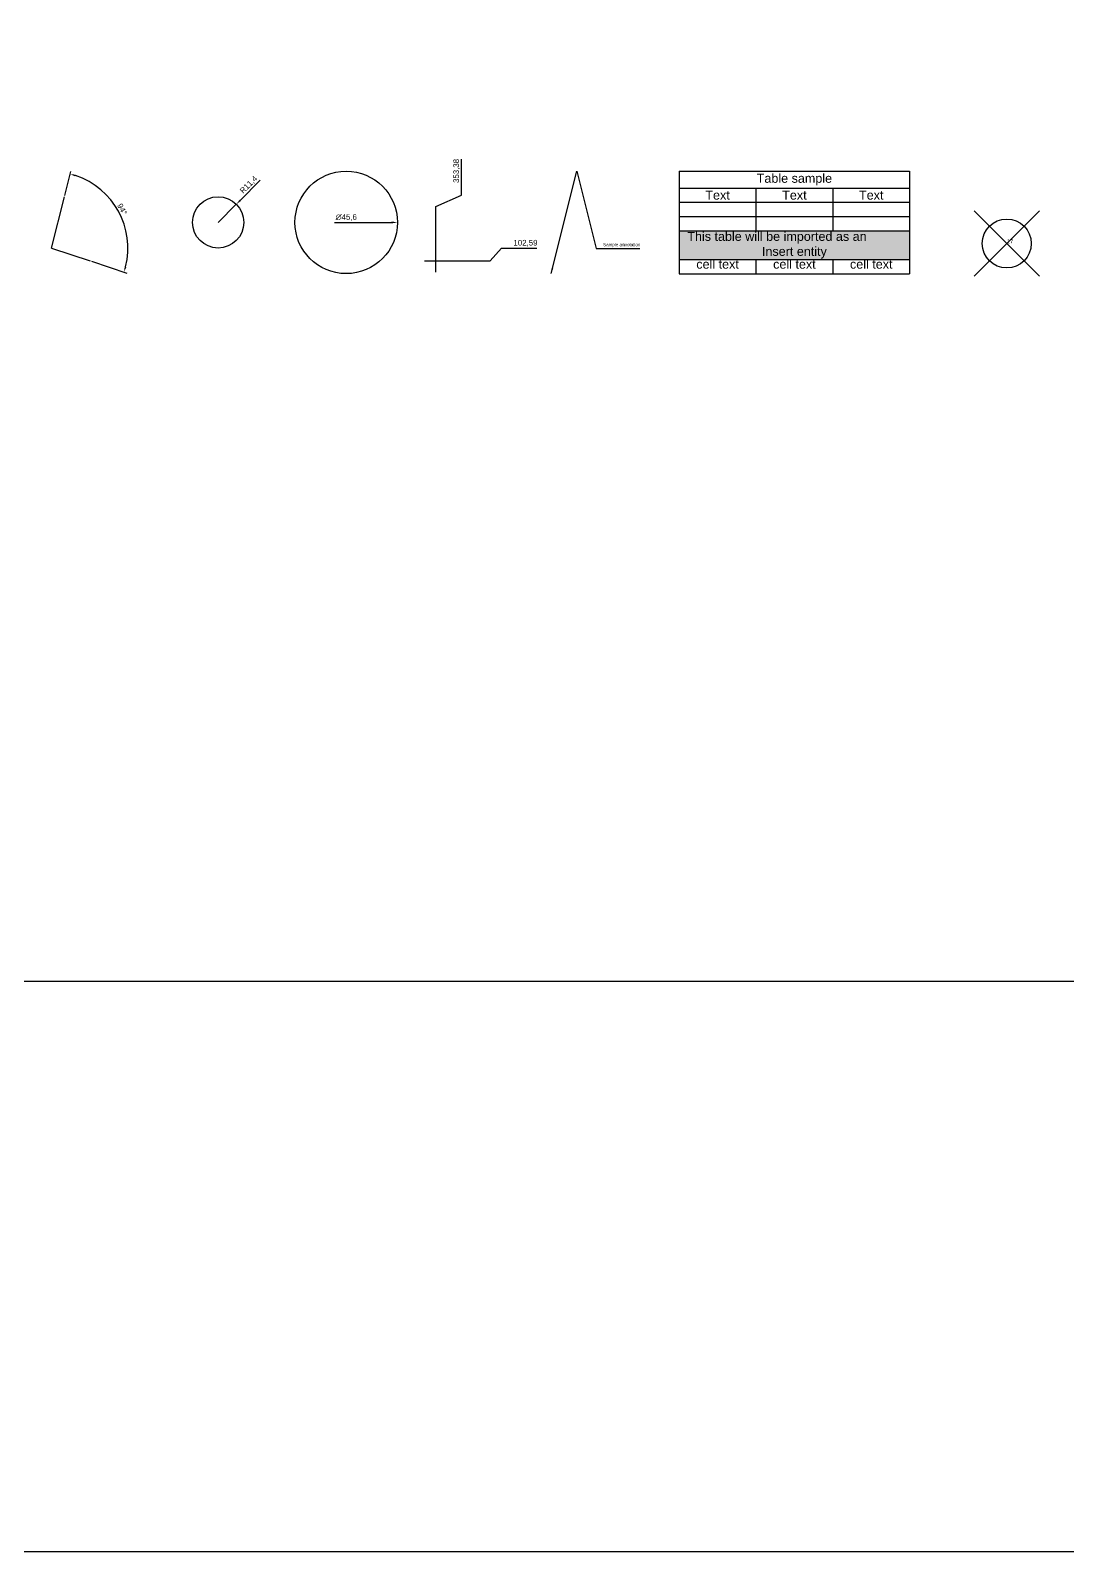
# Model space of a CAD drawing. Extents: x 0 to 1852, y -566 to 111.
# Drawn here: x 486 to 948, y -566 to 111 of the extents above; entities that cross this region are included whole.
import ezdxf

# ---------------------------------------------------------------- set-up
doc = ezdxf.new("R2010")
doc.units = 0
doc.header["$MEASUREMENT"] = 0
doc.header["$PDMODE"] = 34
doc.header["$PDSIZE"] = 0.1
doc.layers.get('0').update_dxf_attribs({"linetype": 'CONTINUOUS'})
doc.layers.get('DEFPOINTS').update_dxf_attribs({"linetype": 'CONTINUOUS'})
doc.layers.add('LAYER1', color=7, linetype='CONTINUOUS')
doc.layers.add('LAYER2', color=65, linetype='CONTINUOUS')
doc.styles.get("Standard").update_dxf_attribs({"font": 'arial.ttf'})
doc.dimstyles.new('ISO-25', dxfattribs={"dimtxt": 2.5, "dimasz": 2.5, "dimexe": 1.25, "dimexo": 0.625, "dimtad": 1, "dimtxsty": 'STANDARD', "dimcen": 2.5, "dimazin": 3, "dimtfac": 1, "dimtmove": 0, "dimatfit": 3})

# ---------------------------------------------------------------- blocks, each defined once
blk = doc.blocks.new('*D5')
at = {"layer": 'DEFPOINTS', "color": 0}
for p in [(501.28, 37.14), (528.65, 21.99), (495.58, 14.34), (495.58, 14.34), (512.68, 8.64)]:
    blk.add_point(p, dxfattribs=at)
at = {"layer": 'LAYER1', "color": 0}
for p, q in [((501.43, 37.75), (504.12, 48.48)), ((513.27, 8.44), (528.97, 3.21))]:
    blk.add_line(p, q, dxfattribs=at)
blk.add_arc((495.58, 14.34), 33.94, 345.78623, 71.74257, dxfattribs=at)
for points in [[(506.1, 46.17), (506.33, 46.97), (503.81, 47.27)], [(528.88, 5.89), (528.08, 6.12), (527.78, 3.61)]]:
    blk.add_solid(points, dxfattribs=at)
at = {"layer": 'LAYER1', "color": 0, "insert": (527, 31.59), "char_height": 2.5, "attachment_point": 5, "rotation": 298.7644}
blk.add_mtext('94°', dxfattribs=at)
blk = doc.blocks.new('*D10')
at = {"layer": 'DEFPOINTS', "color": 0}
for p in [(577.74, 33.8), (569.68, 25.74)]:
    blk.add_point(p, dxfattribs=at)
at = {"layer": 'LAYER1', "color": 0}
for p, q in [((588.43, 44.5), (579.5, 35.57)), ((569.68, 25.74), (577.74, 33.8))]:
    blk.add_line(p, q, dxfattribs=at)
blk.add_solid([(579.21, 35.86), (579.8, 35.27), (577.74, 33.8)], dxfattribs=at)
at = {"layer": 'LAYER1', "color": 0, "insert": (583.35, 42.42), "char_height": 2.5, "attachment_point": 5, "rotation": 45}
blk.add_mtext('R11,4', dxfattribs=at)
blk = doc.blocks.new('*D11')
at = {"layer": 'DEFPOINTS', "color": 0}
for p in [(603.87, 25.74), (649.47, 25.74)]:
    blk.add_point(p, dxfattribs=at)
at = {"layer": 'LAYER1', "color": 0}
blk.add_line((621.44, 25.74), (646.97, 25.74), dxfattribs=at)
blk.add_solid([(646.97, 26.16), (646.97, 25.32), (649.47, 25.74)], dxfattribs=at)
at = {"layer": 'LAYER1', "color": 0, "insert": (626.67, 27.91), "char_height": 2.5, "attachment_point": 5}
blk.add_mtext('∅45,6', dxfattribs=at)
blk = doc.blocks.new('*D6')
at = {"layer": 'DEFPOINTS', "color": 0}
for p in [(313.19, 111.24), (700.77, 14.34), (660.87, 8.64)]:
    blk.add_point(p, dxfattribs=at)
at = {"layer": 'LAYER1', "color": 0}
for p, q in [((690.77, 8.64), (695.77, 14.34)), ((695.77, 14.34), (711.54, 14.34)), ((661.5, 8.64), (690.77, 8.64))]:
    blk.add_line(p, q, dxfattribs=at)
at = {"layer": 'LAYER1', "color": 0, "insert": (706.47, 16.47), "char_height": 2.5, "attachment_point": 5}
blk.add_mtext('102,59', dxfattribs=at)
blk = doc.blocks.new('*D7')
at = {"layer": 'DEFPOINTS', "color": 0}
for p in [(313.19, 111.24), (677.97, 42.84), (666.57, 2.94)]:
    blk.add_point(p, dxfattribs=at)
at = {"layer": 'LAYER1', "color": 0}
for p, q in [((677.97, 37.84), (677.97, 53.85)), ((666.57, 32.84), (677.97, 37.84)), ((666.57, 3.57), (666.57, 32.84))]:
    blk.add_line(p, q, dxfattribs=at)
at = {"layer": 'LAYER1', "color": 0, "insert": (675.84, 48.66), "char_height": 2.5, "attachment_point": 5, "rotation": 90}
blk.add_mtext('353,38', dxfattribs=at)
blk = doc.blocks.new('*T9')
at = {"layer": 'LAYER1', "color": 0, "linetype": 'BYBLOCK'}
for p, q in [((0, 0), (102.59, 0)), ((0, 0), (0, -26.54)), ((102.59, 0), (102.59, -26.54)), ((0, -7.49), (102.59, -7.49)), ((34.2, -7.49), (34.2, -26.54)), ((68.4, -7.49), (68.4, -26.54)), ((0, -13.84), (102.59, -13.84)), ((0, -20.19), (102.59, -20.19)), ((0, -39.37), (0, -45.72)), ((34.2, -39.37), (102.59, -39.37)), ((34.2, -39.37), (34.2, -45.72)), ((68.4, -39.37), (68.4, -45.72)), ((102.59, -39.37), (102.59, -45.72)), ((0, -45.72), (102.59, -45.72))]:
    blk.add_line(p, q, dxfattribs=at)
at = {"layer": 'LAYER1', "color": 63, "linetype": 'BYBLOCK'}
for p, q in [((0, -26.54), (102.59, -26.54)), ((0, -26.54), (0, -39.37)), ((102.59, -26.54), (102.59, -39.37)), ((0, -39.37), (34.2, -39.37))]:
    blk.add_line(p, q, dxfattribs=at)
at = {"layer": 'LAYER1', "color": 165}
blk.add_solid([(0, -26.54), (0, -39.37), (102.59, -26.54), (102.59, -39.37)], dxfattribs=at)
at = {"layer": 'LAYER1', "color": 0, "char_height": 4}
for s, insert, width, attachment_point in [('Table sample', (51.3, -3.75), 102.5262, 5), ('Text', (17.1, -10.67), 34.1298, 5), ('Text', (51.3, -10.67), 34.1298, 5), ('Text', (85.5, -10.67), 34.1298, 5), ('cell text', (17.1, -39.4), 34.1298, 2), ('cell text', (51.3, -39.4), 34.1298, 2), ('cell text', (85.5, -39.4), 34.1298, 2)]:
    blk.add_mtext(s, dxfattribs=dict(at, insert=insert, width=width, attachment_point=attachment_point))
at = {"layer": 'LAYER1', "color": 7, "insert": (51.3, -32.96), "char_height": 4, "width": 102.5262, "attachment_point": 5}
blk.add_mtext('This table will be imported as an           Insert entity', dxfattribs=at)
blk = doc.blocks.new('MYBLOCK')
for p, q in [((-40, -40), (40, 40)), ((-40, 40), (40, -40))]:
    blk.add_line(p, q)
blk.add_circle((0, 0), 30)
blk.add_attdef('ATTINFO', (0, 0), '', height=5)

msp = doc.modelspace()

# ---------------------------------------------------------------- linework, layer by layer
msp.add_lwpolyline([(52.6915, -312.36161), (52.6915, -566.16858), (1852.18563, -566.16858), (1852.18563, -312.36161)], close=True)
at = {"layer": 'LAYER2'}
for q in [(501.28008, 37.13938), (512.67949, 8.64088)]:
    msp.add_line((495.58038, 14.34058), q, dxfattribs=at)
for centre, radius in [((626.6735, 25.73998), 22.7988), ((569.67649, 25.73998), 11.3994)]:
    msp.add_circle(centre, radius, dxfattribs=at)

# ---------------------------------------------------------------- block references
msp.add_blockref('*T9', (774.86572, 48.53879))
at = {"layer": 'LAYER1', "xscale": 0.3633736948472006, "yscale": 0.3633736948472006, "zscale": 0.3633736948472006}
msp.add_blockref('MYBLOCK', (920.67963, 16.35285), dxfattribs=at).add_auto_attribs({'ATTINFO': '17'})

# ---------------------------------------------------------------- texts
at = {"layer": 'LAYER1', "insert": (741.02375, 14.69681), "char_height": 1.4249252, "attachment_point": 7}
msp.add_mtext('Sample annotation', dxfattribs=at)

# ---------------------------------------------------------------- dimensions: what is measured, and where the dimension line sits
at = {"layer": 'LAYER1'}
for feature_location, offset, dtype, picture, middle in [((660.87171, 8.64088), (39.89791, 5.6997), 0, '*D6', (706.46879, 16.46797)), ((666.57141, 2.94118), (11.3994, 39.89791), 1, '*D7', (675.84342, 48.65508))]:
    dim = msp.add_ordinate_dim(feature_location=feature_location, offset=offset, dtype=dtype, origin=(313.18996, 111.2355), dimstyle='ISO-25', dxfattribs=at)
    dim.commit()
    dim.dimension.update_dxf_attribs({"geometry": picture, "text_midpoint": middle})
dim = msp.add_angular_dim_2l(base=(528.64747, 21.99374), line1=((495.58038, 14.34058), (501.28008, 37.13938)), line2=((495.58038, 14.34058), (512.67949, 8.64088)), dimstyle='ISO-25', override={"dimdec": 0}, dxfattribs=at)
dim.commit()
dim.dimension.update_dxf_attribs({"geometry": '*D5', "text_midpoint": (527.00022, 31.58837)})
dim = msp.add_radius_dim(center=(569.67649, 25.73998), mpoint=(577.73709, 33.80058), dimstyle='ISO-25', dxfattribs=at)
dim.commit()
dim.dimension.update_dxf_attribs({"geometry": '*D10', "text_midpoint": (583.34848, 42.42055)})
dim = msp.add_diameter_dim_2p(p1=(603.8747, 25.73998), p2=(649.47231, 25.73998), dimstyle='ISO-25', dxfattribs=at)
dim.commit()
dim.dimension.update_dxf_attribs({"geometry": '*D11', "text_midpoint": (626.6735, 25.73998), "dimtype": 163})

# ---------------------------------------------------------------- leaders
at = {"layer": 'LAYER1', "annotation_type": 0, "has_hookline": 1, "hookline_direction": 0, "text_width": 16.374}
msp.add_leader([(717.86872, 2.94118), (729.26812, 48.53879), (737.89875, 14.07181), (740.39875, 14.07181)], dimstyle='ISO-25', dxfattribs=at)

doc.saveas('drawing.dxf')
